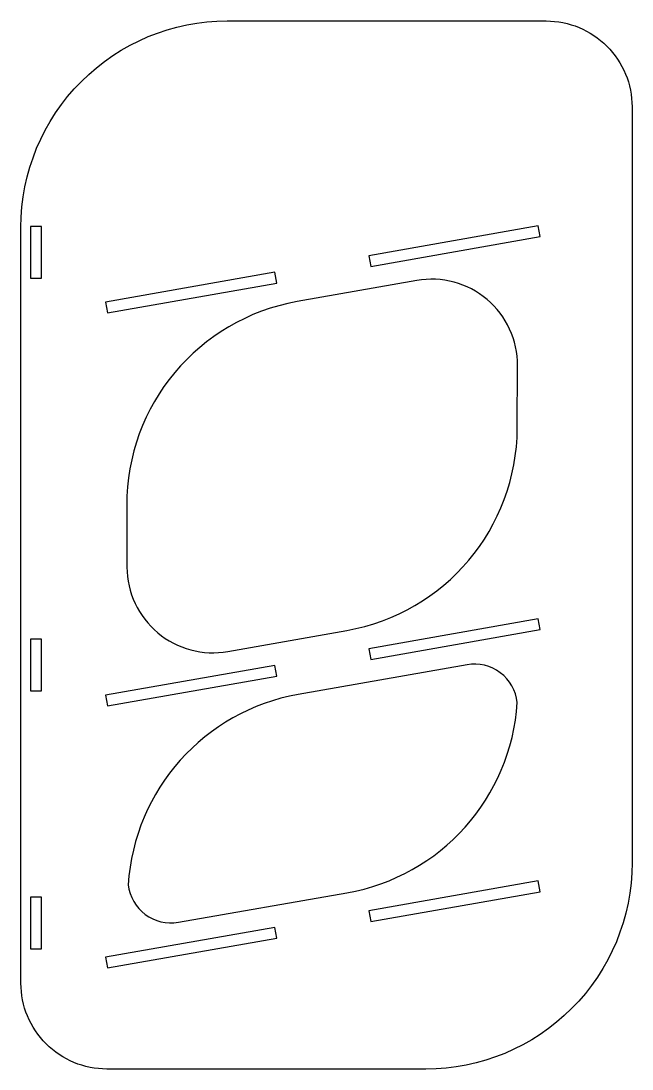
# Model space of a CAD drawing. Header units: millimetres. Extents: x -356 to 0, y 0 to 610.
import ezdxf

# ---------------------------------------------------------------- set-up
doc = ezdxf.new("R2010")
doc.units = ezdxf.units.MM
doc.layers.get('0').update_dxf_attribs({"linetype": 'CONTINUOUS'})

msp = doc.modelspace()

# ---------------------------------------------------------------- linework, layer by layer
for points in [[(0, 120, -0.414214), (-120, 0), (-305.6, 0, -0.414214), (-355.6, 50), (-355.6, 489.6, -0.414214), (-235.6, 609.6), (-50, 609.6, -0.414214), (0, 559.6)], [(-66.79, 372.67), (-66.61, 409.13, 0.467818), (-125.29, 458.62), (-194.88, 446.34, 0.364962), (-294.05, 327.75), (-293.92, 291.93, 0.465243), (-235.24, 242.87), (-165.95, 255.09, 0.362567)], [(-96.03, 235.18), (-194.23, 217.86, 0.346432), (-293.16, 107.15, 0.432108), (-264.01, 85.33), (-165.92, 102.49, 0.346722), (-66.83, 213.19, 0.43459)]]:
    msp.add_lwpolyline(points, format="xyb", close=True)
for points in [[(-350, 460), (-343.65, 460), (-343.65, 490), (-350, 490)], [(-53.54, 484.16), (-54.64, 490.42), (-153.12, 473.05), (-152.02, 466.8)], [(-206.78, 457.14), (-207.88, 463.4), (-306.36, 446.03), (-305.26, 439.78)], [(-53.54, 255.56), (-54.64, 261.82), (-153.12, 244.45), (-152.02, 238.2)], [(-350, 220), (-343.65, 220), (-343.65, 250), (-350, 250)], [(-206.78, 228.54), (-207.88, 234.8), (-306.36, 217.43), (-305.26, 211.18)], [(-53.54, 103.16), (-54.64, 109.42), (-153.12, 92.05), (-152.02, 85.8)], [(-350, 70), (-343.65, 70), (-343.65, 100), (-350, 100)], [(-206.78, 76.14), (-207.88, 82.4), (-306.36, 65.03), (-305.26, 58.78)]]:
    msp.add_lwpolyline(points, close=True)

doc.saveas('drawing.dxf')
